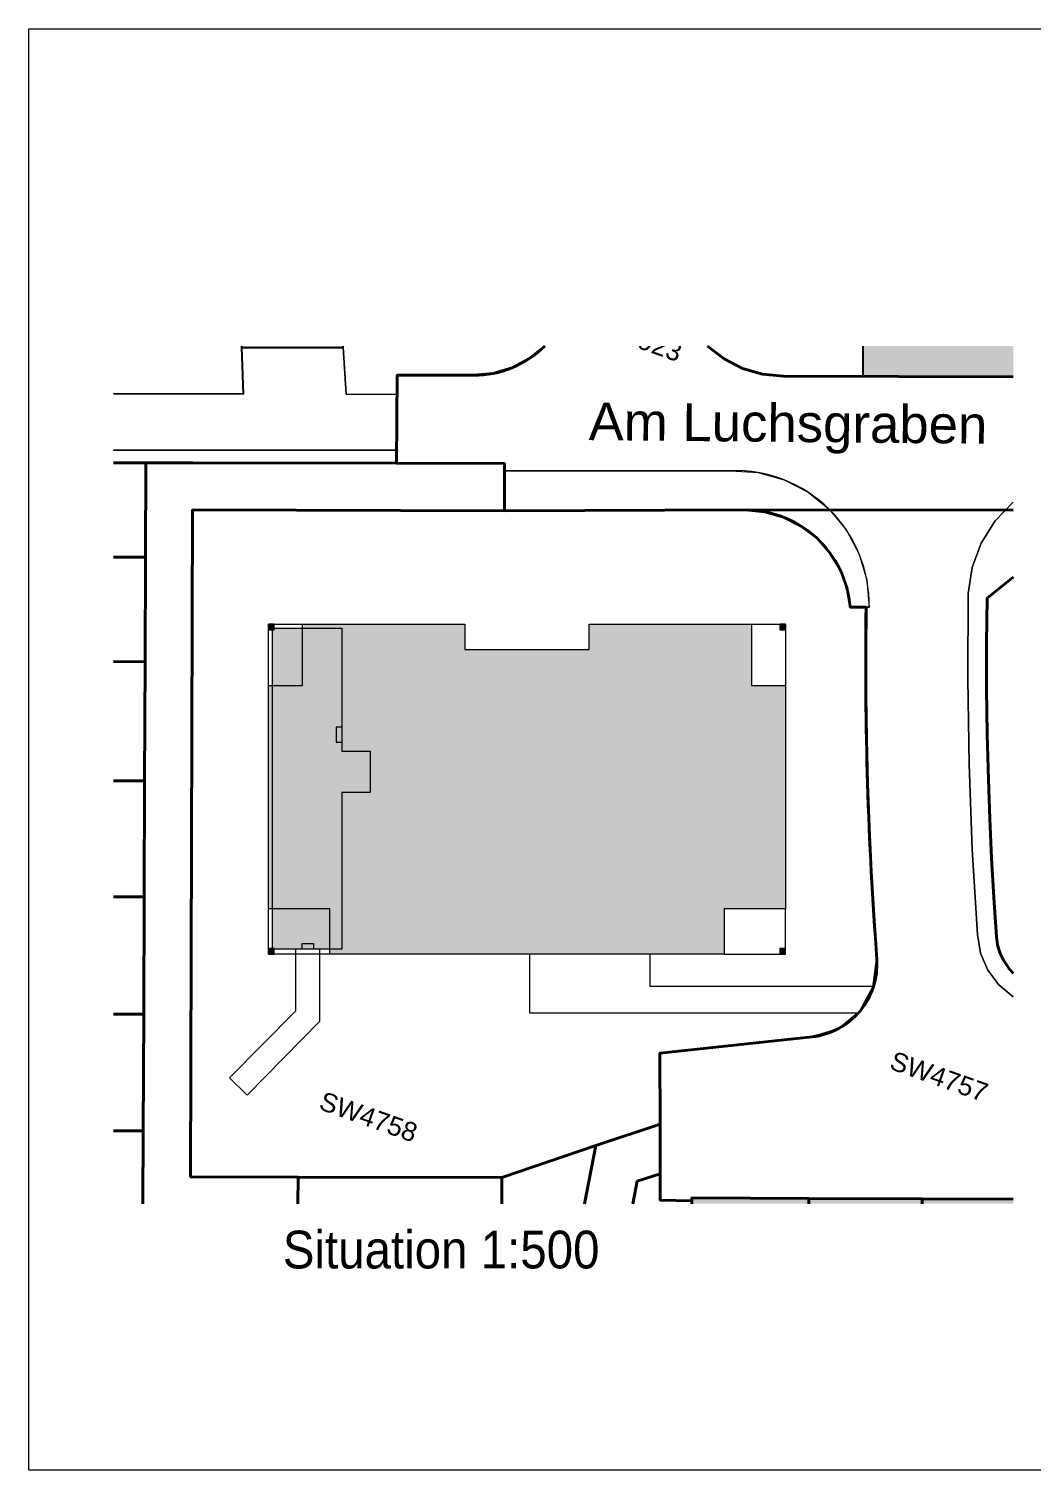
# Model space of a CAD drawing. Header units: metres. Extents: x -0.64 to 0.89, y -0.01 to 0.61.
# Drawn here: x 0.43 to 0.5363, y 0.1444 to 0.297 of the extents above; entities that cross this region are included whole.
import ezdxf
from ezdxf.xclip import XClip

# ---------------------------------------------------------------- set-up
doc = ezdxf.new("R2010")
doc.units = ezdxf.units.M
doc.header["$MEASUREMENT"] = 0
doc.header["$XCLIPFRAME"] = 0
doc.linetypes.add('Strich 2', pattern=[0.002822, 0.001411, -0.001411])
for name, color, linetype in [('000 Kataster', 7, 'Continuous'), ('002 Linien Situation', 7, 'Continuous'), ('011_Stift 1.Grau', 7, 'Continuous'), ('01229', 7, 'Continuous'), ('255 Plangrafiken', 7, 'Continuous'), ('800 Plankopf', 7, 'Continuous')]:
    doc.layers.add(name, color=color, linetype=linetype)
doc.styles.add('ERSTELLTER_STIL_1', font='Arial.ttf')
doc.styles.add('ERSTELLTER_STIL_7', font='Helvetica.ttc', dxfattribs={"width": 0.9})

# ---------------------------------------------------------------- blocks, each defined once
blk = doc.blocks.new('Zeichnung_9_8', base_point=(-2.71502, 0.24605))
at = {"layer": '000 Kataster', "linetype": 'Continuous', "lineweight": 0, "true_color": 0x000000}
for points in [[(0.45258, 0.26325), (0.4633, 0.26327), (0.4633, 0.2634), (0.45258, 0.2634)], [(0.51836, 0.2602), (0.53431, 0.26017), (0.53431, 0.2634), (0.51836, 0.2634)], [(0.50023, 0.1732), (0.50022, 0.17257), (0.53431, 0.17257), (0.53431, 0.17306), (0.52465, 0.1731), (0.51264, 0.17315)]]:
    blk.add_hatch(color=18, dxfattribs=at).paths.add_polyline_path(points)
at = {"layer": '002 Linien Situation', "linetype": 'Continuous', "lineweight": 0, "true_color": 0x190000}
for points in [[(0.45538, 0.23337), (0.45598, 0.23337), (0.45598, 0.23397), (0.45538, 0.23397)], [(0.50958, 0.23337), (0.51018, 0.23337), (0.51018, 0.23397), (0.50958, 0.23397)], [(0.45538, 0.19901), (0.45598, 0.19901), (0.45598, 0.19961), (0.45538, 0.19961)], [(0.50958, 0.19901), (0.51018, 0.19901), (0.51018, 0.19961), (0.50958, 0.19961)]]:
    blk.add_hatch(color=18, dxfattribs=at).paths.add_polyline_path(points)
at = {"layer": '255 Plangrafiken', "linetype": 'Continuous', "lineweight": 0, "true_color": 0x190000}
blk.add_hatch(color=18, dxfattribs=at).paths.add_polyline_path([(0.46188, 0.19901), (0.50368, 0.19901), (0.50368, 0.20381), (0.51018, 0.20381), (0.51018, 0.22747), (0.50658, 0.22747), (0.50658, 0.23397), (0.48938, 0.23397), (0.48938, 0.23127), (0.47618, 0.23127), (0.47618, 0.23397), (0.45898, 0.23397), (0.45898, 0.22747), (0.45538, 0.22747), (0.45538, 0.20381), (0.46188, 0.20381)])
at = {"layer": '255 Plangrafiken', "linetype": 'Continuous', "lineweight": 0, "true_color": 0x590000}
blk.add_hatch(color=18, dxfattribs=at).paths.add_polyline_path([(0.46318, 0.23354), (0.45581, 0.23354), (0.45581, 0.19953), (0.46318, 0.19953), (0.46318, 0.21612), (0.46618, 0.21612), (0.46618, 0.22052), (0.46318, 0.22052)])
at = {"layer": '000 Kataster', "color": 7, "linetype": 'Continuous', "lineweight": 25, "ltscale": 1000, "flags": 128}
for points in [[(0.43899, 0.25839), (0.45275, 0.25835), (0.45258, 0.26325), (0.45258, 0.2634)], [(0.45258, 0.2634), (0.45258, 0.26325), (0.4633, 0.26327), (0.4633, 0.2634)], [(0.51836, 0.2634), (0.51836, 0.2602), (0.53431, 0.26017)], [(0.43899, 0.24104), (0.44236, 0.24105), (0.4424, 0.25105), (0.44739, 0.25104), (0.46897, 0.25099), (0.46897, 0.25234), (0.43899, 0.25238)], [(0.50022, 0.17257), (0.50022, 0.1729), (0.49689, 0.17296), (0.49689, 0.17576), (0.49446, 0.17496), (0.494, 0.17257)], [(0.51264, 0.17257), (0.51264, 0.17315), (0.50023, 0.1732), (0.50022, 0.1729), (0.50022, 0.17257)], [(0.52465, 0.17257), (0.52465, 0.1731), (0.51264, 0.17315), (0.51264, 0.17257)], [(0.53431, 0.17306), (0.52465, 0.1731), (0.52465, 0.17257)]]:
    blk.add_lwpolyline(points, dxfattribs=at)
at = {"layer": '000 Kataster', "color": 7, "linetype": 'Continuous', "lineweight": 35, "ltscale": 1000, "flags": 128}
for points in [[(0.43899, 0.25105), (0.4424, 0.25105), (0.44739, 0.25104), (0.46897, 0.25099), (0.46901, 0.26034), (0.47712, 0.26031, 0.198215), (0.48467, 0.2634)], [(0.48467, 0.2634, -0.198215), (0.47712, 0.26031), (0.46901, 0.26034), (0.46897, 0.25099), (0.4804, 0.25098), (0.48039, 0.24597), (0.50589, 0.24605), (0.53431, 0.24601)], [(0.5019, 0.2634, 0.190108), (0.50996, 0.26022), (0.53431, 0.26016)], [(0.53431, 0.26016), (0.50996, 0.26022, -0.190108), (0.5019, 0.2634)], [(0.53431, 0.24601), (0.50589, 0.24605, -0.187712), (0.51348, 0.24308, -0.188908), (0.51703, 0.23574), (0.51871, 0.23575, 0.011389), (0.51887, 0.21709, 0.01162), (0.51986, 0.19845, -0.193791), (0.51808, 0.19299, -0.194119), (0.51301, 0.19025), (0.49687, 0.18852), (0.49689, 0.18102), (0.49689, 0.17576), (0.49689, 0.17296), (0.50023, 0.1729), (0.50023, 0.1732), (0.51264, 0.17315), (0.52465, 0.1731), (0.53431, 0.17306)], [(0.53431, 0.23895), (0.53153, 0.23671, 0.012199), (0.53167, 0.21752, 0.010632), (0.53251, 0.20085, 0.146507), (0.53375, 0.19763, 0.035476), (0.53431, 0.19699)], [(0.53431, 0.19699, -0.035476), (0.53375, 0.19763, -0.146507), (0.53251, 0.20085, -0.010632), (0.53167, 0.21752, -0.012199), (0.53153, 0.23671), (0.53431, 0.23895)]]:
    blk.add_lwpolyline(points, format="xyb", dxfattribs=at)
at = {"layer": '000 Kataster', "color": 7, "linetype": 'Continuous', "lineweight": 20, "ltscale": 1000, "flags": 128}
blk.add_lwpolyline([(0.43899, 0.25238), (0.46897, 0.25234), (0.469, 0.25828), (0.46364, 0.25831), (0.4633, 0.26327), (0.45258, 0.26325), (0.45275, 0.25835), (0.43899, 0.25839)], dxfattribs=at)
at = {"layer": '000 Kataster', "color": 7, "linetype": 'Continuous', "lineweight": 13, "ltscale": 1000, "flags": 128}
for points in [[(0.4633, 0.2634), (0.4633, 0.26327), (0.46364, 0.25831), (0.469, 0.25828), (0.46901, 0.26034), (0.47712, 0.26031, 0.198215), (0.48467, 0.2634)], [(0.48467, 0.2634, -0.198215), (0.47712, 0.26031), (0.46901, 0.26034), (0.469, 0.25828), (0.46897, 0.25234), (0.46897, 0.25099), (0.4804, 0.25098), (0.4804, 0.25018), (0.50439, 0.25021, -0.428957), (0.51903, 0.23576), (0.51871, 0.23575, 0.011389), (0.51887, 0.21709, 0.01162), (0.51986, 0.19845, -0.398471), (0.51301, 0.19025), (0.49687, 0.18852), (0.49689, 0.18102), (0.49689, 0.17576), (0.49689, 0.17296), (0.50022, 0.1729), (0.50023, 0.1732), (0.51264, 0.17315), (0.52465, 0.1731), (0.53431, 0.17306)], [(0.5019, 0.2634, 0.190108), (0.50996, 0.26022), (0.51836, 0.2602), (0.51836, 0.2634)], [(0.53431, 0.26017), (0.51836, 0.2602), (0.50996, 0.26022, -0.190108), (0.5019, 0.2634)], [(0.53431, 0.24689, 0.209449), (0.52953, 0.23719, 0.022123), (0.53051, 0.20109, 0.241615), (0.53431, 0.19449)], [(0.53431, 0.19449, -0.241615), (0.53051, 0.20109, -0.022123), (0.52953, 0.23719, -0.209449), (0.53431, 0.24689)], [(0.53431, 0.197, -0.180469), (0.53251, 0.20085, -0.010632), (0.53167, 0.21752, -0.012199), (0.53153, 0.23671), (0.53431, 0.23895)]]:
    blk.add_lwpolyline(points, format="xyb", dxfattribs=at)
for points in [[(0.45852, 0.17257), (0.45853, 0.17541), (0.44713, 0.17543), (0.44736, 0.24605), (0.48039, 0.24597), (0.4804, 0.25018), (0.4804, 0.25098), (0.46897, 0.25099), (0.44739, 0.25104), (0.4424, 0.25105), (0.44236, 0.24105), (0.43899, 0.24104)], [(0.494, 0.17257), (0.49446, 0.17496), (0.49689, 0.17576), (0.49689, 0.18102), (0.49006, 0.17875), (0.48886, 0.17257)]]:
    blk.add_lwpolyline(points, dxfattribs=at)
at = {"layer": '000 Kataster', "color": 7, "linetype": 'Continuous', "lineweight": 35, "ltscale": 1000, "flags": 128}
for points in [[(0.43899, 0.24104), (0.44236, 0.24105), (0.4424, 0.25105), (0.43899, 0.25105)], [(0.45852, 0.17257), (0.45853, 0.17541), (0.44713, 0.17543), (0.44736, 0.24605), (0.48039, 0.24597), (0.4804, 0.25098), (0.46897, 0.25099), (0.44739, 0.25104), (0.4424, 0.25105), (0.44236, 0.24105), (0.44232, 0.22998), (0.44227, 0.21738), (0.44223, 0.20509), (0.44217, 0.19265), (0.44213, 0.1803), (0.44209, 0.17257)], [(0.43899, 0.23), (0.44232, 0.22998), (0.44236, 0.24105), (0.43899, 0.24104)], [(0.43899, 0.21736), (0.44227, 0.21738), (0.44232, 0.22998), (0.43899, 0.23)], [(0.43899, 0.20508), (0.44223, 0.20509), (0.44227, 0.21738), (0.43899, 0.21736)], [(0.43899, 0.19265), (0.44217, 0.19265), (0.44223, 0.20509), (0.43899, 0.20508)], [(0.43899, 0.1803), (0.44213, 0.1803), (0.44217, 0.19265), (0.43899, 0.19265)], [(0.44209, 0.17257), (0.44213, 0.1803), (0.43899, 0.1803)], [(0.494, 0.17257), (0.49446, 0.17496), (0.49689, 0.17576), (0.49689, 0.18102), (0.49006, 0.17875), (0.48886, 0.17257)], [(0.48886, 0.17257), (0.49006, 0.17875), (0.48013, 0.17535), (0.48012, 0.17257)], [(0.50023, 0.17257), (0.50023, 0.1729), (0.49689, 0.17296), (0.49689, 0.17576), (0.49446, 0.17496), (0.494, 0.17257)], [(0.48012, 0.17257), (0.48013, 0.17535), (0.45853, 0.17541), (0.45852, 0.17257)], [(0.51264, 0.17257), (0.51264, 0.17315), (0.50023, 0.1732), (0.50023, 0.1729), (0.50023, 0.17257)], [(0.52465, 0.17257), (0.52465, 0.1731), (0.51264, 0.17315), (0.51264, 0.17257)], [(0.53431, 0.17306), (0.52465, 0.1731), (0.52465, 0.17257)]]:
    blk.add_lwpolyline(points, dxfattribs=at)
at = {"layer": '000 Kataster', "color": 7, "linetype": 'Continuous', "lineweight": 13, "ltscale": 1000, "flags": 128}
blk.add_lwpolyline([(0.48039, 0.24597), (0.50589, 0.24605, -0.187712), (0.51348, 0.24308, -0.188908), (0.51703, 0.23574), (0.51871, 0.23575), (0.51903, 0.23576, 0.428957), (0.50439, 0.25021), (0.4804, 0.25018)], format="xyb", close=True, dxfattribs=at)
at = {"layer": '000 Kataster', "color": 7, "linetype": 'Continuous', "lineweight": 25, "ltscale": 1000, "flags": 128}
for points in [[(0.48886, 0.17257), (0.49006, 0.17875), (0.49689, 0.18102), (0.49687, 0.18852), (0.51301, 0.19025, 0.398471), (0.51986, 0.19845, -0.01162), (0.51887, 0.21709, -0.011389), (0.51871, 0.23575), (0.51703, 0.23574, 0.188908), (0.51348, 0.24308, 0.187712), (0.50589, 0.24605), (0.48039, 0.24597), (0.44736, 0.24605), (0.44713, 0.17543), (0.45853, 0.17541), (0.45852, 0.17257)], [(0.53431, 0.23895), (0.53153, 0.23671, 0.012199), (0.53167, 0.21752, 0.010632), (0.53251, 0.20085, 0.180469), (0.53431, 0.197)]]:
    blk.add_lwpolyline(points, format="xyb", dxfattribs=at)
at = {"layer": '000 Kataster', "color": 7, "linetype": 'Continuous', "lineweight": 35, "ltscale": 1000, "flags": 128}
blk.add_lwpolyline([(0.51348, 0.24308, 0.187712), (0.50589, 0.24605), (0.48039, 0.24597), (0.44736, 0.24605), (0.44713, 0.17543), (0.45853, 0.17541), (0.48013, 0.17535), (0.49006, 0.17875), (0.49689, 0.18102), (0.49687, 0.18852), (0.51301, 0.19025, 0.194119), (0.51808, 0.19299, 0.193791), (0.51986, 0.19845, -0.01162), (0.51887, 0.21709, -0.011389), (0.51871, 0.23575), (0.51703, 0.23574, 0.188908)], format="xyb", close=True, dxfattribs=at)
at = {"layer": '002 Linien Situation', "color": 1, "linetype": 'Continuous', "lineweight": 13, "ltscale": 1000, "flags": 128}
for points in [[(0.45538, 0.23337), (0.45598, 0.23337), (0.45598, 0.23397), (0.45538, 0.23397)], [(0.45538, 0.22747), (0.45898, 0.22747), (0.45898, 0.23397), (0.47618, 0.23397), (0.47618, 0.23127), (0.48938, 0.23127), (0.48938, 0.23397), (0.50658, 0.23397), (0.50658, 0.22747), (0.51018, 0.22747), (0.51018, 0.20381), (0.50368, 0.20381), (0.50368, 0.19901), (0.46188, 0.19901), (0.46188, 0.20381), (0.45538, 0.20381)], [(0.45581, 0.23354), (0.46318, 0.23354), (0.46318, 0.22052), (0.46618, 0.22052), (0.46618, 0.21612), (0.46318, 0.21612), (0.46318, 0.19953), (0.45581, 0.19953)], [(0.50958, 0.23337), (0.51018, 0.23337), (0.51018, 0.23397), (0.50958, 0.23397)], [(0.45538, 0.19901), (0.45598, 0.19901), (0.45598, 0.19961), (0.45538, 0.19961)], [(0.50958, 0.19901), (0.51018, 0.19901), (0.51018, 0.19961), (0.50958, 0.19961)]]:
    blk.add_lwpolyline(points, close=True, dxfattribs=at)
for points in [[(0.45538, 0.22747), (0.45538, 0.23397), (0.45898, 0.23397)], [(0.50658, 0.23397), (0.51018, 0.23397), (0.51018, 0.22747)], [(0.46318, 0.22306), (0.46258, 0.22306), (0.46258, 0.22146), (0.46318, 0.22146)], [(0.46188, 0.19901), (0.45538, 0.19901), (0.45538, 0.20381)], [(0.50368, 0.19901), (0.51018, 0.19901), (0.51018, 0.20381)], [(0.45895, 0.19953), (0.45895, 0.20013), (0.46015, 0.20013), (0.46015, 0.19953)], [(0.48304, 0.19901), (0.48304, 0.19281), (0.51792, 0.19281)], [(0.49578, 0.19901), (0.49578, 0.19561), (0.51952, 0.19561)]]:
    blk.add_lwpolyline(points, dxfattribs=at)
at = {"layer": '002 Linien Situation', "color": 1, "linetype": 'Strich 2', "lineweight": 13, "ltscale": 1000, "flags": 128}
blk.add_lwpolyline([(0.45824, 0.19953), (0.45824, 0.19299), (0.45128, 0.18592), (0.45312, 0.18408), (0.46085, 0.19191), (0.46085, 0.19953)], dxfattribs=at)
at = {"layer": '000 Kataster', "color": 7, "linetype": 'Continuous', "lineweight": 13, "char_height": 0.002, "attachment_point": 4, "rotation": 340.4977, "style": 'ERSTELLTER_STIL_1'}
for s, insert in [('\\A1;{\\pql;\\fArial|b0|i0|c0|p0;\\W1.000000;SW4923}', (0.48897, 0.2662)), ('\\A1;{\\pql;\\fArial|b0|i0|c0|p0;\\W1.000000;SW4757}', (0.52139, 0.18783)), ('\\A1;{\\pql;\\fArial|b0|i0|c0|p0;\\W1.000000;SW4758}', (0.46094, 0.18356))]:
    blk.add_mtext(s, dxfattribs=dict(at, insert=insert))
at = {"layer": '01229', "color": 7, "linetype": 'Continuous', "lineweight": 13, "insert": (0.48931, 0.25484), "char_height": 0.004, "attachment_point": 4, "rotation": 359.4877, "style": 'ERSTELLTER_STIL_1'}
blk.add_mtext('\\A1;{\\pql;\\fArial|b0|i0|c0|p0;\\W1.000000;Am Luchsgraben}', dxfattribs=at)

msp = doc.modelspace()

# ---------------------------------------------------------------- linework, layer by layer
at = {"layer": '800 Plankopf', "color": 7, "linetype": 'Continuous', "lineweight": 13, "ltscale": 1000}
for p, q in [((0.43, 0.297), (0.63, 0.297)), ((0.43, 0.14437), (0.43, 0.297)), ((0.63, 0.14437), (0.43, 0.14437))]:
    msp.add_line(p, q, dxfattribs=at)

# ---------------------------------------------------------------- block references
at = {"layer": '011_Stift 1.Grau', "color": 7, "linetype": 'Continuous', "lineweight": 13, "ltscale": 1000}
ref = msp.add_blockref('Zeichnung_9_8', (-2.71502, 0.24605), dxfattribs=at)
XClip(ref).set_block_clipping_path([(0.4389851009, 0.1725734675), (0.5343072679, 0.2634027213)])

# ---------------------------------------------------------------- texts
at = {"color": 7, "linetype": 'Continuous', "lineweight": 13, "insert": (0.45691, 0.16567), "char_height": 0.004, "attachment_point": 7, "style": 'ERSTELLTER_STIL_7'}
msp.add_mtext('\\A1;{\\pql;\\fHelvetica|b0|i0|c0|p0;\\W0.900000;Situation 1:500}', dxfattribs=at)

doc.saveas('drawing.dxf')
